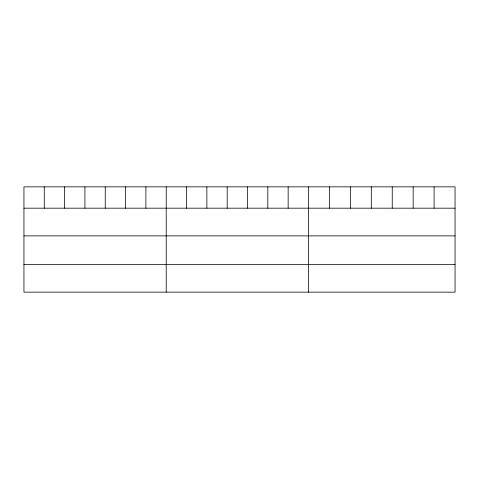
<?xml version="1.0" encoding="UTF-8"?>
<svg xmlns="http://www.w3.org/2000/svg" width="479" height="479" viewBox="0 0 479 479"><rect width="100%" height="100%" fill="white"/><g stroke="black" fill="none" stroke-linecap="round" stroke-linejoin="round"><path stroke-width="0.72" d="M455.05 208.179L455.05 292.148L23.95 292.148L23.95 186.852L455.05 186.852L455.05 208.179L23.95 208.179M23.95 235.884L455.05 235.884M23.95 264.438L455.05 264.438M434.112 186.852L434.112 208.179M413.173 186.852L413.173 208.179M392.235 186.852L392.235 208.179M371.291 186.852L371.291 208.179M350.353 186.852L350.353 208.179M329.414 186.852L329.414 208.179M308.476 186.852L308.476 292.148M288.154 186.852L288.154 208.179M267.827 186.852L267.827 208.179M247.505 186.852L247.505 208.179M227.184 186.852L227.184 208.179M206.862 186.852L206.862 208.179M186.535 186.852L186.535 208.179M166.213 186.852L166.213 292.148M145.891 186.852L145.891 208.179M125.564 186.852L125.564 208.179M105.242 186.852L105.242 208.179M84.921 186.852L84.921 208.179M64.599 186.852L64.599 208.179M44.272 186.852L44.272 208.179"/></g></svg>
